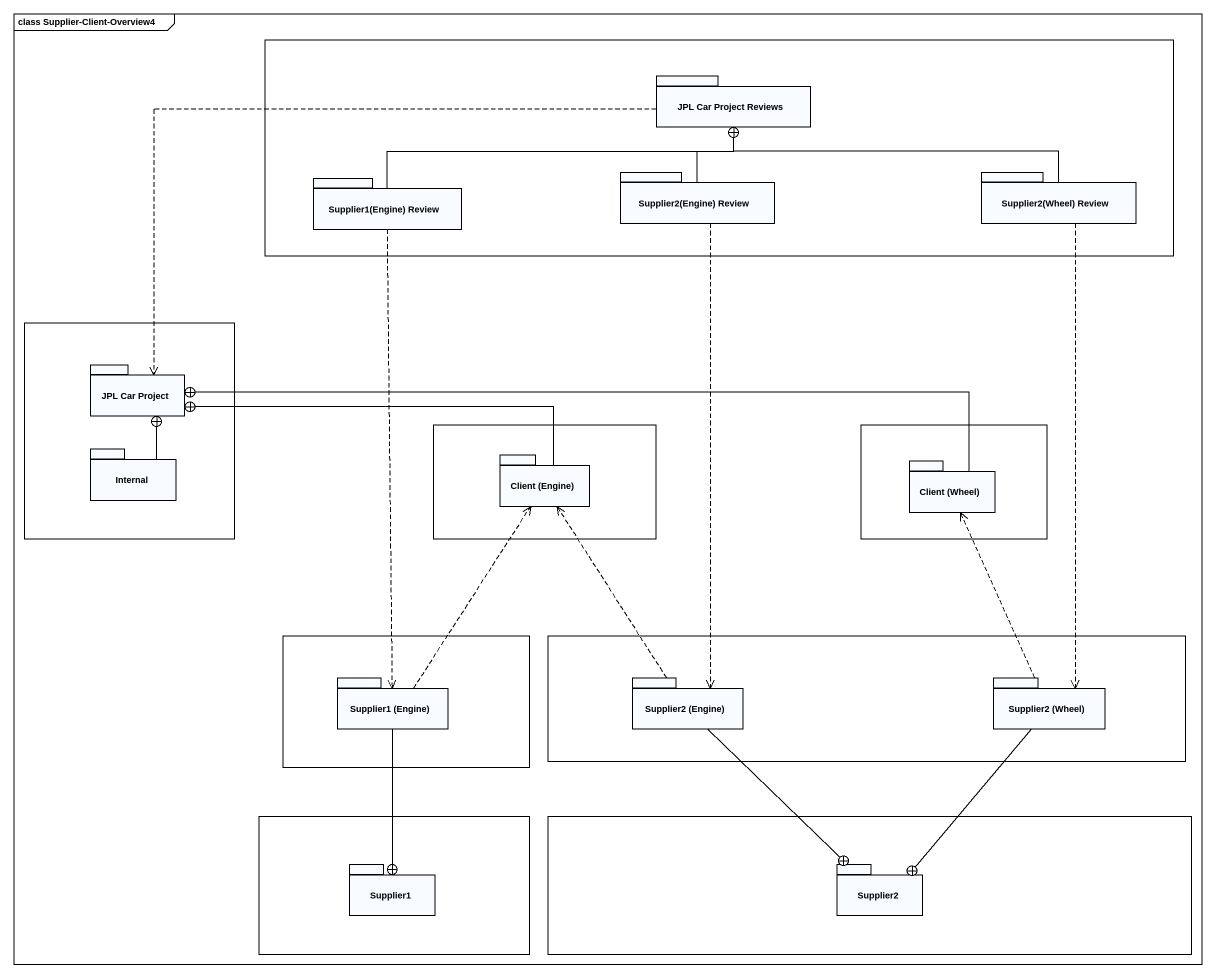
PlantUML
@startuml
mainframe class Supplier-Client-Overview4
rectangle " " as rectangle1 {
  package "JPL Car Project Reviews" as JPL_Car_Project_Reviews {
  }
  package "Supplier1(Engine) Review" as Supplier1_Engine_Review {
  }
  package "Supplier2(Engine) Review" as Supplier2_Engine_Review {
  }
  package "Supplier2(Wheel) Review" as Supplier2_Wheel_Review {
  }
}
rectangle " " as rectangle2 {
  package "JPL Car Project" as JPL_Car_Project {
  }
  package Internal {
  }
}
rectangle " " as rectangle3 {
  package "Client (Engine)" as Client_Engine {
  }
}
rectangle " " as rectangle4 {
  package "Client (Wheel)" as Client_Wheel {
  }
}
rectangle " " as rectangle5 {
  package "Supplier1 (Engine)" as Supplier1_Engine {
  }
}
rectangle " " as rectangle6 {
  package "Supplier2 (Engine)" as Supplier2_Engine {
  }
  package "Supplier2 (Wheel)" as Supplier2_Wheel {
  }
}
rectangle " " as rectangle7 {
  package Supplier1 {
  }
}
rectangle " " as rectangle8 {
  package Supplier2 {
  }
}
JPL_Car_Project_Reviews .left.> JPL_Car_Project
Supplier1_Engine_Review -right-+ JPL_Car_Project_Reviews
Supplier1_Engine_Review ..> Supplier1_Engine
Supplier2_Engine_Review -up-+ JPL_Car_Project_Reviews
Supplier2_Engine_Review ..> Supplier2_Engine
Supplier2_Wheel_Review -left-+ JPL_Car_Project_Reviews
Supplier2_Wheel_Review ..> Supplier2_Wheel
Internal -up-+ JPL_Car_Project
Client_Engine -left-+ JPL_Car_Project
Client_Wheel -left-+ JPL_Car_Project
Supplier1_Engine .up.> Client_Engine
Supplier1_Engine --+ Supplier1
Supplier2_Engine .up.> Client_Engine
Supplier2_Engine --+ Supplier2
Supplier2_Wheel .up.> Client_Wheel
Supplier2_Wheel --+ Supplier2
@enduml
